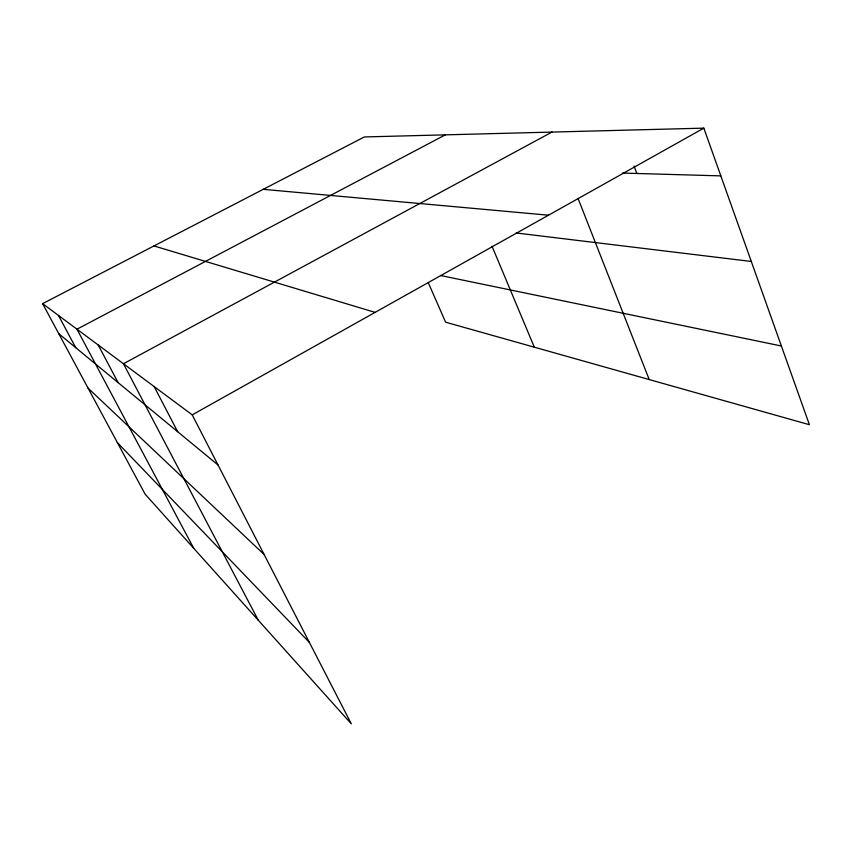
<?xml version="1.0" encoding="UTF-8"?>
<svg xmlns="http://www.w3.org/2000/svg" width="852" height="852" viewBox="0 0 852 852"><rect width="100%" height="100%" fill="white"/><g stroke="black" fill="none" stroke-linecap="round" stroke-linejoin="round"><path stroke-width="1.28" d="M703.837 128.141L364.347 136.948L42.6 303.642L192.222 414.871L703.837 128.141L809.4 424.711L445.617 322.194L428.311 282.757M551.958 132.081L123.455 363.751L258.284 620.224M445.362 134.84L76.978 329.202L193.745 548.326M622.45 173.073L720.824 175.885M263.247 189.325L548.496 215.205M516.216 232.979L751.294 261.468M440.527 275.505L781.38 345.997M153.988 245.94L375.114 312.375M58.756 333.675L218.027 465M88.054 388.107L264.109 554.492M117.395 442.646L309.372 642.408M42.6 303.642L145.106 494.139L351.312 723.859L192.222 414.871M58.468 315.442L75.732 347.659M98.172 344.953L118.109 382.612M154.159 386.574L177.674 431.719M492.009 246.196L534.321 347.19M578.05 198.463L649.213 379.566M634.069 166.076L636.859 173.478"/></g></svg>
